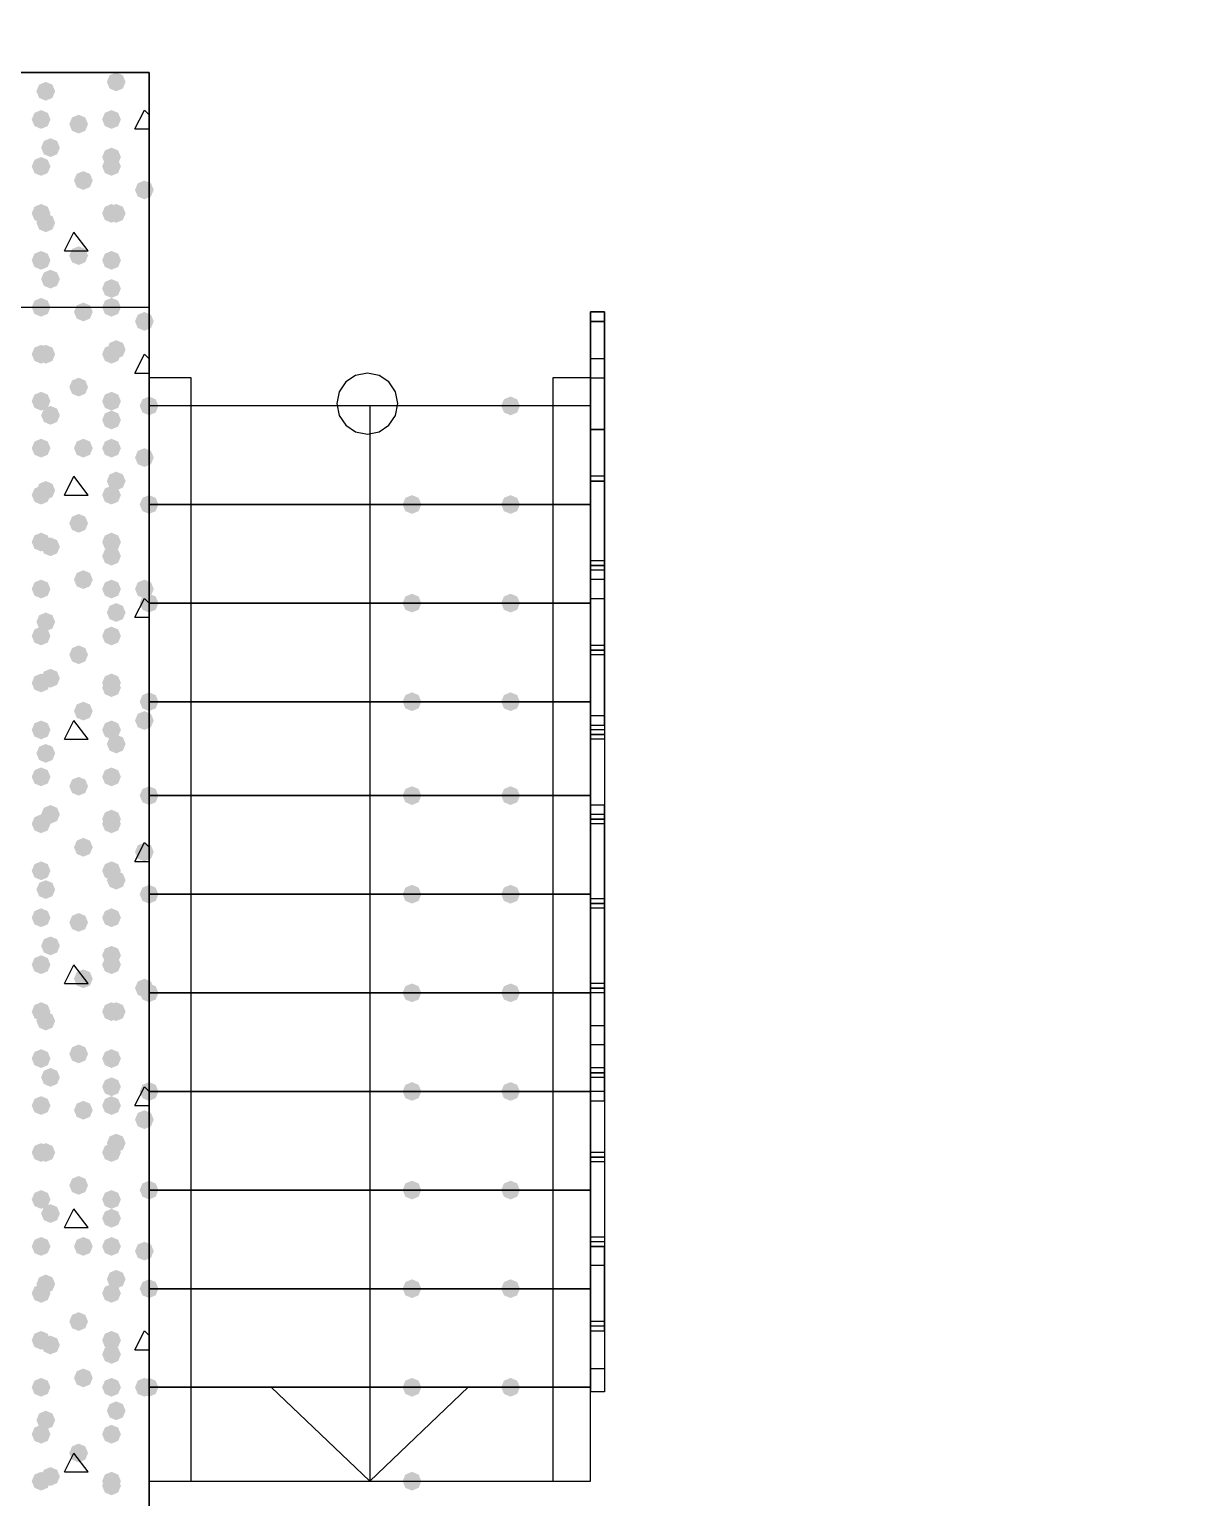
# Model space of a CAD drawing. Header units: millimetres. Extents: x 0 to 420, y 0 to 297.
# Drawn here: x 195.94 to 206.44, y 114.45 to 127.69 of the extents above; entities that cross this region are included whole.
import ezdxf

# ---------------------------------------------------------------- set-up
doc = ezdxf.new("R2010")
doc.units = ezdxf.units.MM
doc.layers.get('0').update_dxf_attribs({"linetype": 'CONTINUOUS'})

msp = doc.modelspace()

# ---------------------------------------------------------------- hatches: boundary and pattern name
at = {"true_color": 0x000007}
for points in [[(196.172667, 127.127), (196.147796, 127.067204), (196.088, 127.042333), (196.028204, 127.067204), (196.003333, 127.127), (196.028204, 127.186796), (196.088, 127.211667), (196.147796, 127.186796)], [(196.807667, 127.211667), (196.782796, 127.151871), (196.723, 127.127), (196.663204, 127.151871), (196.638333, 127.211667), (196.663204, 127.271462), (196.723, 127.296333), (196.782796, 127.271463)], [(196.130333, 126.873), (196.105462, 126.813204), (196.045667, 126.788333), (195.985871, 126.813204), (195.961, 126.873), (195.985871, 126.932796), (196.045667, 126.957667), (196.105462, 126.932796)], [(196.765333, 126.873), (196.740462, 126.813204), (196.680667, 126.788333), (196.620871, 126.813204), (196.596, 126.873), (196.620871, 126.932796), (196.680667, 126.957667), (196.740462, 126.932796)], [(196.469, 126.830667), (196.444129, 126.770871), (196.384333, 126.746), (196.324538, 126.770871), (196.299667, 126.830667), (196.324537, 126.890462), (196.384333, 126.915333), (196.444129, 126.890463)], [(196.215, 126.619), (196.190129, 126.559204), (196.130333, 126.534333), (196.070538, 126.559204), (196.045667, 126.619), (196.070537, 126.678796), (196.130333, 126.703667), (196.190129, 126.678796)], [(196.765333, 126.534333), (196.740462, 126.474537), (196.680667, 126.449667), (196.620871, 126.474537), (196.596, 126.534333), (196.620871, 126.594129), (196.680667, 126.619), (196.740462, 126.594129)], [(196.130333, 126.449667), (196.105462, 126.389871), (196.045667, 126.365), (195.985871, 126.389871), (195.961, 126.449667), (195.985871, 126.509462), (196.045667, 126.534333), (196.105462, 126.509463)], [(196.765333, 126.449667), (196.740462, 126.389871), (196.680667, 126.365), (196.620871, 126.389871), (196.596, 126.449667), (196.620871, 126.509462), (196.680667, 126.534333), (196.740462, 126.509463)], [(196.511333, 126.322667), (196.486462, 126.262871), (196.426667, 126.238), (196.366871, 126.262871), (196.342, 126.322667), (196.366871, 126.382462), (196.426667, 126.407333), (196.486462, 126.382463)], [(197.061667, 126.238), (197.036796, 126.178204), (196.977, 126.153333), (196.917204, 126.178204), (196.892333, 126.238), (196.917204, 126.297796), (196.977, 126.322667), (197.036796, 126.297796)], [(196.130333, 126.026333), (196.105462, 125.966537), (196.045667, 125.941667), (195.985871, 125.966537), (195.961, 126.026333), (195.985871, 126.086129), (196.045667, 126.111), (196.105462, 126.086129)], [(196.172667, 125.941667), (196.147796, 125.881871), (196.088, 125.857), (196.028204, 125.881871), (196.003333, 125.941667), (196.028204, 126.001462), (196.088, 126.026333), (196.147796, 126.001463)], [(196.765333, 126.026333), (196.740462, 125.966537), (196.680667, 125.941667), (196.620871, 125.966537), (196.596, 126.026333), (196.620871, 126.086129), (196.680667, 126.111), (196.740462, 126.086129)], [(196.807667, 126.026333), (196.782796, 125.966537), (196.723, 125.941667), (196.663204, 125.966537), (196.638333, 126.026333), (196.663204, 126.086129), (196.723, 126.111), (196.782796, 126.086129)], [(196.130333, 125.603), (196.105462, 125.543204), (196.045667, 125.518333), (195.985871, 125.543204), (195.961, 125.603), (195.985871, 125.662796), (196.045667, 125.687667), (196.105462, 125.662796)], [(196.469, 125.645333), (196.444129, 125.585538), (196.384333, 125.560667), (196.324538, 125.585538), (196.299667, 125.645333), (196.324537, 125.705129), (196.384333, 125.73), (196.444129, 125.705129)], [(196.765333, 125.603), (196.740462, 125.543204), (196.680667, 125.518333), (196.620871, 125.543204), (196.596, 125.603), (196.620871, 125.662796), (196.680667, 125.687667), (196.740462, 125.662796)], [(196.215, 125.433667), (196.190129, 125.373871), (196.130333, 125.349), (196.070538, 125.373871), (196.045667, 125.433667), (196.070537, 125.493462), (196.130333, 125.518333), (196.190129, 125.493463)], [(196.765333, 125.349), (196.740462, 125.289204), (196.680667, 125.264333), (196.620871, 125.289204), (196.596, 125.349), (196.620871, 125.408796), (196.680667, 125.433667), (196.740462, 125.408796)], [(196.130333, 125.179667), (196.105462, 125.119871), (196.045667, 125.095), (195.985871, 125.119871), (195.961, 125.179667), (195.985871, 125.239462), (196.045667, 125.264333), (196.105462, 125.239463)], [(196.765333, 125.179667), (196.740462, 125.119871), (196.680667, 125.095), (196.620871, 125.119871), (196.596, 125.179667), (196.620871, 125.239462), (196.680667, 125.264333), (196.740462, 125.239463)]]:
    msp.add_hatch(color=0, dxfattribs=at).paths.add_polyline_path(points, flags=0)
at = {"true_color": 0x000008}
for points in [[(196.511333, 125.137333), (196.486462, 125.077538), (196.426667, 125.052667), (196.366871, 125.077538), (196.342, 125.137333), (196.366871, 125.197129), (196.426667, 125.222), (196.486462, 125.197129)], [(197.061667, 125.052667), (197.036796, 124.992871), (196.977, 124.968), (196.917204, 124.992871), (196.892333, 125.052667), (196.917204, 125.112462), (196.977, 125.137333), (197.036796, 125.112463)], [(196.130333, 124.756333), (196.105462, 124.696537), (196.045667, 124.671667), (195.985871, 124.696537), (195.961, 124.756333), (195.985871, 124.816129), (196.045667, 124.841), (196.105462, 124.816129)], [(196.172667, 124.756333), (196.147796, 124.696537), (196.088, 124.671667), (196.028204, 124.696537), (196.003333, 124.756333), (196.028204, 124.816129), (196.088, 124.841), (196.147796, 124.816129)], [(196.765333, 124.756333), (196.740462, 124.696537), (196.680667, 124.671667), (196.620871, 124.696537), (196.596, 124.756333), (196.620871, 124.816129), (196.680667, 124.841), (196.740462, 124.816129)], [(196.807667, 124.798667), (196.782796, 124.738871), (196.723, 124.714), (196.663204, 124.738871), (196.638333, 124.798667), (196.663204, 124.858462), (196.723, 124.883333), (196.782796, 124.858463)], [(196.469, 124.46), (196.444129, 124.400204), (196.384333, 124.375333), (196.324538, 124.400204), (196.299667, 124.46), (196.324537, 124.519796), (196.384333, 124.544667), (196.444129, 124.519796)], [(196.130333, 124.333), (196.105462, 124.273204), (196.045667, 124.248333), (195.985871, 124.273204), (195.961, 124.333), (195.985871, 124.392796), (196.045667, 124.417667), (196.105462, 124.392796)], [(196.765333, 124.333), (196.740462, 124.273204), (196.680667, 124.248333), (196.620871, 124.273204), (196.596, 124.333), (196.620871, 124.392796), (196.680667, 124.417667), (196.740462, 124.392796)], [(196.215, 124.206), (196.190129, 124.146204), (196.130333, 124.121333), (196.070538, 124.146204), (196.045667, 124.206), (196.070537, 124.265796), (196.130333, 124.290667), (196.190129, 124.265796)], [(196.765333, 124.163667), (196.740462, 124.103871), (196.680667, 124.079), (196.620871, 124.103871), (196.596, 124.163667), (196.620871, 124.223462), (196.680667, 124.248333), (196.740462, 124.223463)], [(196.130333, 123.909667), (196.105462, 123.849871), (196.045667, 123.825), (195.985871, 123.849871), (195.961, 123.909667), (195.985871, 123.969462), (196.045667, 123.994333), (196.105462, 123.969463)], [(196.511333, 123.909667), (196.486462, 123.849871), (196.426667, 123.825), (196.366871, 123.849871), (196.342, 123.909667), (196.366871, 123.969462), (196.426667, 123.994333), (196.486462, 123.969463)], [(196.765333, 123.909667), (196.740462, 123.849871), (196.680667, 123.825), (196.620871, 123.849871), (196.596, 123.909667), (196.620871, 123.969462), (196.680667, 123.994333), (196.740462, 123.969463)], [(197.061667, 123.825), (197.036796, 123.765204), (196.977, 123.740333), (196.917204, 123.765204), (196.892333, 123.825), (196.917204, 123.884796), (196.977, 123.909667), (197.036796, 123.884796)], [(196.807667, 123.613333), (196.782796, 123.553538), (196.723, 123.528667), (196.663204, 123.553538), (196.638333, 123.613333), (196.663204, 123.673129), (196.723, 123.698), (196.782796, 123.673129)], [(196.130333, 123.486333), (196.105462, 123.426537), (196.045667, 123.401667), (195.985871, 123.426537), (195.961, 123.486333), (195.985871, 123.546129), (196.045667, 123.571), (196.105462, 123.546129)], [(196.172667, 123.528667), (196.147796, 123.468871), (196.088, 123.444), (196.028204, 123.468871), (196.003333, 123.528667), (196.028204, 123.588462), (196.088, 123.613333), (196.147796, 123.588463)], [(196.765333, 123.486333), (196.740462, 123.426537), (196.680667, 123.401667), (196.620871, 123.426537), (196.596, 123.486333), (196.620871, 123.546129), (196.680667, 123.571), (196.740462, 123.546129)], [(196.469, 123.232333), (196.444129, 123.172537), (196.384333, 123.147667), (196.324538, 123.172537), (196.299667, 123.232333), (196.324537, 123.292129), (196.384333, 123.317), (196.444129, 123.292129)], [(196.130333, 123.063), (196.105462, 123.003204), (196.045667, 122.978333), (195.985871, 123.003204), (195.961, 123.063), (195.985871, 123.122796), (196.045667, 123.147667), (196.105462, 123.122796)], [(196.215, 123.020667), (196.190129, 122.960871), (196.130333, 122.936), (196.070538, 122.960871), (196.045667, 123.020667), (196.070537, 123.080462), (196.130333, 123.105333), (196.190129, 123.080463)], [(196.765333, 123.063), (196.740462, 123.003204), (196.680667, 122.978333), (196.620871, 123.003204), (196.596, 123.063), (196.620871, 123.122796), (196.680667, 123.147667), (196.740462, 123.122796)], [(196.765333, 122.936), (196.740462, 122.876204), (196.680667, 122.851333), (196.620871, 122.876204), (196.596, 122.936), (196.620871, 122.995796), (196.680667, 123.020667), (196.740462, 122.995796)], [(196.130333, 122.639667), (196.105462, 122.579871), (196.045667, 122.555), (195.985871, 122.579871), (195.961, 122.639667), (195.985871, 122.699462), (196.045667, 122.724333), (196.105462, 122.699463)], [(196.511333, 122.724333), (196.486462, 122.664537), (196.426667, 122.639667), (196.366871, 122.664537), (196.342, 122.724333), (196.366871, 122.784129), (196.426667, 122.809), (196.486462, 122.784129)], [(196.765333, 122.639667), (196.740462, 122.579871), (196.680667, 122.555), (196.620871, 122.579871), (196.596, 122.639667), (196.620871, 122.699462), (196.680667, 122.724333), (196.740462, 122.699463)], [(197.061667, 122.639667), (197.036796, 122.579871), (196.977, 122.555), (196.917204, 122.579871), (196.892333, 122.639667), (196.917204, 122.699462), (196.977, 122.724333), (197.036796, 122.699463)], [(196.807667, 122.428), (196.782796, 122.368204), (196.723, 122.343333), (196.663204, 122.368204), (196.638333, 122.428), (196.663204, 122.487796), (196.723, 122.512667), (196.782796, 122.487796)], [(196.172667, 122.343333), (196.147796, 122.283537), (196.088, 122.258667), (196.028204, 122.283537), (196.003333, 122.343333), (196.028204, 122.403129), (196.088, 122.428), (196.147796, 122.403129)], [(196.130333, 122.216333), (196.105462, 122.156537), (196.045667, 122.131667), (195.985871, 122.156537), (195.961, 122.216333), (195.985871, 122.276129), (196.045667, 122.301), (196.105462, 122.276129)], [(196.765333, 122.216333), (196.740462, 122.156537), (196.680667, 122.131667), (196.620871, 122.156537), (196.596, 122.216333), (196.620871, 122.276129), (196.680667, 122.301), (196.740462, 122.276129)], [(196.469, 122.047), (196.444129, 121.987204), (196.384333, 121.962333), (196.324538, 121.987204), (196.299667, 122.047), (196.324537, 122.106796), (196.384333, 122.131667), (196.444129, 122.106796)], [(196.215, 121.835333), (196.190129, 121.775538), (196.130333, 121.750667), (196.070538, 121.775538), (196.045667, 121.835333), (196.070537, 121.895129), (196.130333, 121.92), (196.190129, 121.895129)], [(196.130333, 121.793), (196.105462, 121.733204), (196.045667, 121.708333), (195.985871, 121.733204), (195.961, 121.793), (195.985871, 121.852796), (196.045667, 121.877667), (196.105462, 121.852796)], [(196.765333, 121.793), (196.740462, 121.733204), (196.680667, 121.708333), (196.620871, 121.733204), (196.596, 121.793), (196.620871, 121.852796), (196.680667, 121.877667), (196.740462, 121.852796)], [(196.765333, 121.750667), (196.740462, 121.690871), (196.680667, 121.666), (196.620871, 121.690871), (196.596, 121.750667), (196.620871, 121.810462), (196.680667, 121.835333), (196.740462, 121.810463)], [(196.511333, 121.539), (196.486462, 121.479204), (196.426667, 121.454333), (196.366871, 121.479204), (196.342, 121.539), (196.366871, 121.598796), (196.426667, 121.623667), (196.486462, 121.598796)], [(197.061667, 121.454333), (197.036796, 121.394537), (196.977, 121.369667), (196.917204, 121.394537), (196.892333, 121.454333), (196.917204, 121.514129), (196.977, 121.539), (197.036796, 121.514129)], [(196.130333, 121.369667), (196.105462, 121.309871), (196.045667, 121.285), (195.985871, 121.309871), (195.961, 121.369667), (195.985871, 121.429462), (196.045667, 121.454333), (196.105462, 121.429463)], [(196.765333, 121.369667), (196.740462, 121.309871), (196.680667, 121.285), (196.620871, 121.309871), (196.596, 121.369667), (196.620871, 121.429462), (196.680667, 121.454333), (196.740462, 121.429463)], [(196.807667, 121.242667), (196.782796, 121.182871), (196.723, 121.158), (196.663204, 121.182871), (196.638333, 121.242667), (196.663204, 121.302462), (196.723, 121.327333), (196.782796, 121.302463)], [(196.172667, 121.158), (196.147796, 121.098204), (196.088, 121.073333), (196.028204, 121.098204), (196.003333, 121.158), (196.028204, 121.217796), (196.088, 121.242667), (196.147796, 121.217796)], [(196.130333, 120.946333), (196.105462, 120.886537), (196.045667, 120.861667), (195.985871, 120.886537), (195.961, 120.946333), (195.985871, 121.006129), (196.045667, 121.031), (196.105462, 121.006129)], [(196.765333, 120.946333), (196.740462, 120.886537), (196.680667, 120.861667), (196.620871, 120.886537), (196.596, 120.946333), (196.620871, 121.006129), (196.680667, 121.031), (196.740462, 121.006129)], [(196.469, 120.861667), (196.444129, 120.801871), (196.384333, 120.777), (196.324538, 120.801871), (196.299667, 120.861667), (196.324537, 120.921462), (196.384333, 120.946333), (196.444129, 120.921463)], [(196.130333, 120.523), (196.105462, 120.463204), (196.045667, 120.438333), (195.985871, 120.463204), (195.961, 120.523), (195.985871, 120.582796), (196.045667, 120.607667), (196.105462, 120.582796)], [(196.215, 120.607667), (196.190129, 120.547871), (196.130333, 120.523), (196.070538, 120.547871), (196.045667, 120.607667), (196.070537, 120.667462), (196.130333, 120.692333), (196.190129, 120.667463)], [(196.765333, 120.565333), (196.740462, 120.505538), (196.680667, 120.480667), (196.620871, 120.505538), (196.596, 120.565333), (196.620871, 120.625129), (196.680667, 120.65), (196.740462, 120.625129)], [(196.765333, 120.523), (196.740462, 120.463204), (196.680667, 120.438333), (196.620871, 120.463204), (196.596, 120.523), (196.620871, 120.582796), (196.680667, 120.607667), (196.740462, 120.582796)], [(196.511333, 120.311333), (196.486462, 120.251537), (196.426667, 120.226667), (196.366871, 120.251537), (196.342, 120.311333), (196.366871, 120.371129), (196.426667, 120.396), (196.486462, 120.371129)], [(197.061667, 120.269), (197.036796, 120.209204), (196.977, 120.184333), (196.917204, 120.209204), (196.892333, 120.269), (196.917204, 120.328796), (196.977, 120.353667), (197.036796, 120.328796)], [(196.130333, 120.099667), (196.105462, 120.039871), (196.045667, 120.015), (195.985871, 120.039871), (195.961, 120.099667), (195.985871, 120.159462), (196.045667, 120.184333), (196.105462, 120.159463)], [(196.765333, 120.099667), (196.740462, 120.039871), (196.680667, 120.015), (196.620871, 120.039871), (196.596, 120.099667), (196.620871, 120.159462), (196.680667, 120.184333), (196.740462, 120.159463)], [(196.807667, 120.015), (196.782796, 119.955204), (196.723, 119.930333), (196.663204, 119.955204), (196.638333, 120.015), (196.663204, 120.074796), (196.723, 120.099667), (196.782796, 120.074796)], [(196.172667, 119.930333), (196.147796, 119.870538), (196.088, 119.845667), (196.028204, 119.870538), (196.003333, 119.930333), (196.028204, 119.990129), (196.088, 120.015), (196.147796, 119.990129)], [(196.130333, 119.676333), (196.105462, 119.616537), (196.045667, 119.591667), (195.985871, 119.616537), (195.961, 119.676333), (195.985871, 119.736129), (196.045667, 119.761), (196.105462, 119.736129)], [(196.469, 119.634), (196.444129, 119.574204), (196.384333, 119.549333), (196.324538, 119.574204), (196.299667, 119.634), (196.324537, 119.693796), (196.384333, 119.718667), (196.444129, 119.693796)], [(196.765333, 119.676333), (196.740462, 119.616537), (196.680667, 119.591667), (196.620871, 119.616537), (196.596, 119.676333), (196.620871, 119.736129), (196.680667, 119.761), (196.740462, 119.736129)], [(196.215, 119.422333), (196.190129, 119.362537), (196.130333, 119.337667), (196.070538, 119.362537), (196.045667, 119.422333), (196.070537, 119.482129), (196.130333, 119.507), (196.190129, 119.482129)], [(196.765333, 119.337667), (196.740462, 119.277871), (196.680667, 119.253), (196.620871, 119.277871), (196.596, 119.337667), (196.620871, 119.397462), (196.680667, 119.422333), (196.740462, 119.397463)], [(196.130333, 119.253), (196.105462, 119.193204), (196.045667, 119.168333), (195.985871, 119.193204), (195.961, 119.253), (195.985871, 119.312796), (196.045667, 119.337667), (196.105462, 119.312796)], [(196.765333, 119.253), (196.740462, 119.193204), (196.680667, 119.168333), (196.620871, 119.193204), (196.596, 119.253), (196.620871, 119.312796), (196.680667, 119.337667), (196.740462, 119.312796)], [(196.511333, 119.126), (196.486462, 119.066204), (196.426667, 119.041333), (196.366871, 119.066204), (196.342, 119.126), (196.366871, 119.185796), (196.426667, 119.210667), (196.486462, 119.185796)], [(197.061667, 119.041333), (197.036796, 118.981538), (196.977, 118.956667), (196.917204, 118.981538), (196.892333, 119.041333), (196.917204, 119.101129), (196.977, 119.126), (197.036796, 119.101129)], [(196.130333, 118.829667), (196.105462, 118.769871), (196.045667, 118.745), (195.985871, 118.769871), (195.961, 118.829667), (195.985871, 118.889462), (196.045667, 118.914333), (196.105462, 118.889463)], [(196.765333, 118.829667), (196.740462, 118.769871), (196.680667, 118.745), (196.620871, 118.769871), (196.596, 118.829667), (196.620871, 118.889462), (196.680667, 118.914333), (196.740462, 118.889463)], [(196.807667, 118.829667), (196.782796, 118.769871), (196.723, 118.745), (196.663204, 118.769871), (196.638333, 118.829667), (196.663204, 118.889462), (196.723, 118.914333), (196.782796, 118.889463)], [(196.172667, 118.745), (196.147796, 118.685204), (196.088, 118.660333), (196.028204, 118.685204), (196.003333, 118.745), (196.028204, 118.804796), (196.088, 118.829667), (196.147796, 118.804796)], [(196.130333, 118.406333), (196.105462, 118.346537), (196.045667, 118.321667), (195.985871, 118.346537), (195.961, 118.406333), (195.985871, 118.466129), (196.045667, 118.491), (196.105462, 118.466129)], [(196.469, 118.448667), (196.444129, 118.388871), (196.384333, 118.364), (196.324538, 118.388871), (196.299667, 118.448667), (196.324537, 118.508462), (196.384333, 118.533333), (196.444129, 118.508463)], [(196.765333, 118.406333), (196.740462, 118.346537), (196.680667, 118.321667), (196.620871, 118.346537), (196.596, 118.406333), (196.620871, 118.466129), (196.680667, 118.491), (196.740462, 118.466129)], [(196.215, 118.237), (196.190129, 118.177204), (196.130333, 118.152333), (196.070538, 118.177204), (196.045667, 118.237), (196.070537, 118.296796), (196.130333, 118.321667), (196.190129, 118.296796)], [(196.765333, 118.152333), (196.740462, 118.092537), (196.680667, 118.067667), (196.620871, 118.092537), (196.596, 118.152333), (196.620871, 118.212129), (196.680667, 118.237), (196.740462, 118.212129)], [(196.130333, 117.983), (196.105462, 117.923204), (196.045667, 117.898333), (195.985871, 117.923204), (195.961, 117.983), (195.985871, 118.042796), (196.045667, 118.067667), (196.105462, 118.042796)], [(196.511333, 117.940667), (196.486462, 117.880871), (196.426667, 117.856), (196.366871, 117.880871), (196.342, 117.940667), (196.366871, 118.000462), (196.426667, 118.025333), (196.486462, 118.000463)], [(196.765333, 117.983), (196.740462, 117.923204), (196.680667, 117.898333), (196.620871, 117.923204), (196.596, 117.983), (196.620871, 118.042796), (196.680667, 118.067667), (196.740462, 118.042796)], [(197.061667, 117.856), (197.036796, 117.796204), (196.977, 117.771333), (196.917204, 117.796204), (196.892333, 117.856), (196.917204, 117.915796), (196.977, 117.940667), (197.036796, 117.915796)], [(196.807667, 117.644333), (196.782796, 117.584537), (196.723, 117.559667), (196.663204, 117.584537), (196.638333, 117.644333), (196.663204, 117.704129), (196.723, 117.729), (196.782796, 117.704129)], [(196.130333, 117.559667), (196.105462, 117.499871), (196.045667, 117.475), (195.985871, 117.499871), (195.961, 117.559667), (195.985871, 117.619462), (196.045667, 117.644333), (196.105462, 117.619463)], [(196.172667, 117.559667), (196.147796, 117.499871), (196.088, 117.475), (196.028204, 117.499871), (196.003333, 117.559667), (196.028204, 117.619462), (196.088, 117.644333), (196.147796, 117.619463)], [(196.765333, 117.559667), (196.740462, 117.499871), (196.680667, 117.475), (196.620871, 117.499871), (196.596, 117.559667), (196.620871, 117.619462), (196.680667, 117.644333), (196.740462, 117.619463)], [(196.469, 117.263333), (196.444129, 117.203537), (196.384333, 117.178667), (196.324538, 117.203537), (196.299667, 117.263333), (196.324537, 117.323129), (196.384333, 117.348), (196.444129, 117.323129)], [(196.130333, 117.136333), (196.105462, 117.076537), (196.045667, 117.051667), (195.985871, 117.076537), (195.961, 117.136333), (195.985871, 117.196129), (196.045667, 117.221), (196.105462, 117.196129)], [(196.765333, 117.136333), (196.740462, 117.076537), (196.680667, 117.051667), (196.620871, 117.076537), (196.596, 117.136333), (196.620871, 117.196129), (196.680667, 117.221), (196.740462, 117.196129)], [(196.215, 117.009333), (196.190129, 116.949537), (196.130333, 116.924667), (196.070538, 116.949537), (196.045667, 117.009333), (196.070537, 117.069129), (196.130333, 117.094), (196.190129, 117.069129)], [(196.765333, 116.967), (196.740462, 116.907204), (196.680667, 116.882333), (196.620871, 116.907204), (196.596, 116.967), (196.620871, 117.026796), (196.680667, 117.051667), (196.740462, 117.026796)], [(196.130333, 116.713), (196.105462, 116.653204), (196.045667, 116.628333), (195.985871, 116.653204), (195.961, 116.713), (195.985871, 116.772796), (196.045667, 116.797667), (196.105462, 116.772796)], [(196.511333, 116.713), (196.486462, 116.653204), (196.426667, 116.628333), (196.366871, 116.653204), (196.342, 116.713), (196.366871, 116.772796), (196.426667, 116.797667), (196.486462, 116.772796)], [(196.765333, 116.713), (196.740462, 116.653204), (196.680667, 116.628333), (196.620871, 116.653204), (196.596, 116.713), (196.620871, 116.772796), (196.680667, 116.797667), (196.740462, 116.772796)], [(197.061667, 116.670667), (197.036796, 116.610871), (196.977, 116.586), (196.917204, 116.610871), (196.892333, 116.670667), (196.917204, 116.730462), (196.977, 116.755333), (197.036796, 116.730463)], [(196.807667, 116.416667), (196.782796, 116.356871), (196.723, 116.332), (196.663204, 116.356871), (196.638333, 116.416667), (196.663204, 116.476462), (196.723, 116.501333), (196.782796, 116.476463)], [(196.130333, 116.289667), (196.105462, 116.229871), (196.045667, 116.205), (195.985871, 116.229871), (195.961, 116.289667), (195.985871, 116.349462), (196.045667, 116.374333), (196.105462, 116.349463)], [(196.172667, 116.374333), (196.147796, 116.314537), (196.088, 116.289667), (196.028204, 116.314537), (196.003333, 116.374333), (196.028204, 116.434129), (196.088, 116.459), (196.147796, 116.434129)], [(196.765333, 116.289667), (196.740462, 116.229871), (196.680667, 116.205), (196.620871, 116.229871), (196.596, 116.289667), (196.620871, 116.349462), (196.680667, 116.374333), (196.740462, 116.349463)], [(196.469, 116.035667), (196.444129, 115.975871), (196.384333, 115.951), (196.324538, 115.975871), (196.299667, 116.035667), (196.324537, 116.095462), (196.384333, 116.120333), (196.444129, 116.095463)], [(196.130333, 115.866333), (196.105462, 115.806537), (196.045667, 115.781667), (195.985871, 115.806537), (195.961, 115.866333), (195.985871, 115.926129), (196.045667, 115.951), (196.105462, 115.926129)], [(196.215, 115.824), (196.190129, 115.764204), (196.130333, 115.739333), (196.070538, 115.764204), (196.045667, 115.824), (196.070537, 115.883796), (196.130333, 115.908667), (196.190129, 115.883796)], [(196.765333, 115.866333), (196.740462, 115.806537), (196.680667, 115.781667), (196.620871, 115.806537), (196.596, 115.866333), (196.620871, 115.926129), (196.680667, 115.951), (196.740462, 115.926129)], [(196.765333, 115.739333), (196.740462, 115.679537), (196.680667, 115.654667), (196.620871, 115.679537), (196.596, 115.739333), (196.620871, 115.799129), (196.680667, 115.824), (196.740462, 115.799129)], [(196.511333, 115.527667), (196.486462, 115.467871), (196.426667, 115.443), (196.366871, 115.467871), (196.342, 115.527667), (196.366871, 115.587462), (196.426667, 115.612333), (196.486462, 115.587463)], [(196.130333, 115.443), (196.105462, 115.383204), (196.045667, 115.358333), (195.985871, 115.383204), (195.961, 115.443), (195.985871, 115.502796), (196.045667, 115.527667), (196.105462, 115.502796)], [(196.765333, 115.443), (196.740462, 115.383204), (196.680667, 115.358333), (196.620871, 115.383204), (196.596, 115.443), (196.620871, 115.502796), (196.680667, 115.527667), (196.740462, 115.502796)], [(197.061667, 115.443), (197.036796, 115.383204), (196.977, 115.358333), (196.917204, 115.383204), (196.892333, 115.443), (196.917204, 115.502796), (196.977, 115.527667), (197.036796, 115.502796)], [(196.807667, 115.231333), (196.782796, 115.171538), (196.723, 115.146667), (196.663204, 115.171538), (196.638333, 115.231333), (196.663204, 115.291129), (196.723, 115.316), (196.782796, 115.291129)], [(196.172667, 115.146667), (196.147796, 115.086871), (196.088, 115.062), (196.028204, 115.086871), (196.003333, 115.146667), (196.028204, 115.206462), (196.088, 115.231333), (196.147796, 115.206463)], [(196.130333, 115.019667), (196.105462, 114.959871), (196.045667, 114.935), (195.985871, 114.959871), (195.961, 115.019667), (195.985871, 115.079462), (196.045667, 115.104333), (196.105462, 115.079463)], [(196.765333, 115.019667), (196.740462, 114.959871), (196.680667, 114.935), (196.620871, 114.959871), (196.596, 115.019667), (196.620871, 115.079462), (196.680667, 115.104333), (196.740462, 115.079463)], [(196.469, 114.850333), (196.444129, 114.790538), (196.384333, 114.765667), (196.324538, 114.790538), (196.299667, 114.850333), (196.324537, 114.910129), (196.384333, 114.935), (196.444129, 114.910129)], [(196.130333, 114.596333), (196.105462, 114.536537), (196.045667, 114.511667), (195.985871, 114.536537), (195.961, 114.596333), (195.985871, 114.656129), (196.045667, 114.681), (196.105462, 114.656129)], [(196.215, 114.638667), (196.190129, 114.578871), (196.130333, 114.554), (196.070538, 114.578871), (196.045667, 114.638667), (196.070537, 114.698462), (196.130333, 114.723333), (196.190129, 114.698463)], [(196.765333, 114.596333), (196.740462, 114.536537), (196.680667, 114.511667), (196.620871, 114.536537), (196.596, 114.596333), (196.620871, 114.656129), (196.680667, 114.681), (196.740462, 114.656129)], [(196.765333, 114.554), (196.740462, 114.494204), (196.680667, 114.469333), (196.620871, 114.494204), (196.596, 114.554), (196.620871, 114.613796), (196.680667, 114.638667), (196.740462, 114.613796)]]:
    msp.add_hatch(color=0, dxfattribs=at).paths.add_polyline_path(points, flags=0)
at = {"true_color": 0x0000fe}
for points in [[(197.104, 124.290667), (197.079129, 124.230871), (197.019333, 124.206), (196.959538, 124.230871), (196.934667, 124.290667), (196.959537, 124.350462), (197.019333, 124.375333), (197.079129, 124.350463)], [(197.104, 124.290667), (197.079129, 124.230871), (197.019333, 124.206), (196.959538, 124.230871), (196.934667, 124.290667), (196.959537, 124.350462), (197.019333, 124.375333), (197.079129, 124.350463)], [(200.363667, 124.290667), (200.338796, 124.230871), (200.279, 124.206), (200.219204, 124.230871), (200.194333, 124.290667), (200.219204, 124.350462), (200.279, 124.375333), (200.338796, 124.350463)], [(197.104, 123.401667), (197.079129, 123.341871), (197.019333, 123.317), (196.959538, 123.341871), (196.934667, 123.401667), (196.959537, 123.461462), (197.019333, 123.486333), (197.079129, 123.461463)], [(197.104, 123.401667), (197.079129, 123.341871), (197.019333, 123.317), (196.959538, 123.341871), (196.934667, 123.401667), (196.959537, 123.461462), (197.019333, 123.486333), (197.079129, 123.461463)], [(199.474667, 123.401667), (199.449796, 123.341871), (199.39, 123.317), (199.330204, 123.341871), (199.305333, 123.401667), (199.330204, 123.461462), (199.39, 123.486333), (199.449796, 123.461463)], [(200.363667, 123.401667), (200.338796, 123.341871), (200.279, 123.317), (200.219204, 123.341871), (200.194333, 123.401667), (200.219204, 123.461462), (200.279, 123.486333), (200.338796, 123.461463)], [(197.104, 122.512667), (197.079129, 122.452871), (197.019333, 122.428), (196.959538, 122.452871), (196.934667, 122.512667), (196.959537, 122.572462), (197.019333, 122.597333), (197.079129, 122.572463)], [(197.104, 122.512667), (197.079129, 122.452871), (197.019333, 122.428), (196.959538, 122.452871), (196.934667, 122.512667), (196.959537, 122.572462), (197.019333, 122.597333), (197.079129, 122.572463)], [(199.474667, 122.512667), (199.449796, 122.452871), (199.39, 122.428), (199.330204, 122.452871), (199.305333, 122.512667), (199.330204, 122.572462), (199.39, 122.597333), (199.449796, 122.572463)], [(200.363667, 122.512667), (200.338796, 122.452871), (200.279, 122.428), (200.219204, 122.452871), (200.194333, 122.512667), (200.219204, 122.572462), (200.279, 122.597333), (200.338796, 122.572463)], [(197.104, 121.623667), (197.079129, 121.563871), (197.019333, 121.539), (196.959538, 121.563871), (196.934667, 121.623667), (196.959537, 121.683462), (197.019333, 121.708333), (197.079129, 121.683463)], [(197.104, 121.623667), (197.079129, 121.563871), (197.019333, 121.539), (196.959538, 121.563871), (196.934667, 121.623667), (196.959537, 121.683462), (197.019333, 121.708333), (197.079129, 121.683463)], [(199.474667, 121.623667), (199.449796, 121.563871), (199.39, 121.539), (199.330204, 121.563871), (199.305333, 121.623667), (199.330204, 121.683462), (199.39, 121.708333), (199.449796, 121.683463)], [(200.363667, 121.623667), (200.338796, 121.563871), (200.279, 121.539), (200.219204, 121.563871), (200.194333, 121.623667), (200.219204, 121.683462), (200.279, 121.708333), (200.338796, 121.683463)], [(197.104, 120.777), (197.079129, 120.717204), (197.019333, 120.692333), (196.959538, 120.717204), (196.934667, 120.777), (196.959537, 120.836796), (197.019333, 120.861667), (197.079129, 120.836796)], [(197.104, 120.777), (197.079129, 120.717204), (197.019333, 120.692333), (196.959538, 120.717204), (196.934667, 120.777), (196.959537, 120.836796), (197.019333, 120.861667), (197.079129, 120.836796)], [(199.474667, 120.777), (199.449796, 120.717204), (199.39, 120.692333), (199.330204, 120.717204), (199.305333, 120.777), (199.330204, 120.836796), (199.39, 120.861667), (199.449796, 120.836796)], [(200.363667, 120.777), (200.338796, 120.717204), (200.279, 120.692333), (200.219204, 120.717204), (200.194333, 120.777), (200.219204, 120.836796), (200.279, 120.861667), (200.338796, 120.836796)], [(197.104, 119.888), (197.079129, 119.828204), (197.019333, 119.803333), (196.959538, 119.828204), (196.934667, 119.888), (196.959537, 119.947796), (197.019333, 119.972667), (197.079129, 119.947796)], [(197.104, 119.888), (197.079129, 119.828204), (197.019333, 119.803333), (196.959538, 119.828204), (196.934667, 119.888), (196.959537, 119.947796), (197.019333, 119.972667), (197.079129, 119.947796)], [(199.474667, 119.888), (199.449796, 119.828204), (199.39, 119.803333), (199.330204, 119.828204), (199.305333, 119.888), (199.330204, 119.947796), (199.39, 119.972667), (199.449796, 119.947796)], [(200.363667, 119.888), (200.338796, 119.828204), (200.279, 119.803333), (200.219204, 119.828204), (200.194333, 119.888), (200.219204, 119.947796), (200.279, 119.972667), (200.338796, 119.947796)], [(197.104, 118.999), (197.079129, 118.939204), (197.019333, 118.914333), (196.959538, 118.939204), (196.934667, 118.999), (196.959537, 119.058796), (197.019333, 119.083667), (197.079129, 119.058796)], [(197.104, 118.999), (197.079129, 118.939204), (197.019333, 118.914333), (196.959538, 118.939204), (196.934667, 118.999), (196.959537, 119.058796), (197.019333, 119.083667), (197.079129, 119.058796)], [(199.474667, 118.999), (199.449796, 118.939204), (199.39, 118.914333), (199.330204, 118.939204), (199.305333, 118.999), (199.330204, 119.058796), (199.39, 119.083667), (199.449796, 119.058796)], [(200.363667, 118.999), (200.338796, 118.939204), (200.279, 118.914333), (200.219204, 118.939204), (200.194333, 118.999), (200.219204, 119.058796), (200.279, 119.083667), (200.338796, 119.058796)], [(197.104, 118.11), (197.079129, 118.050204), (197.019333, 118.025333), (196.959538, 118.050204), (196.934667, 118.11), (196.959537, 118.169796), (197.019333, 118.194667), (197.079129, 118.169796)], [(197.104, 118.11), (197.079129, 118.050204), (197.019333, 118.025333), (196.959538, 118.050204), (196.934667, 118.11), (196.959537, 118.169796), (197.019333, 118.194667), (197.079129, 118.169796)], [(199.474667, 118.11), (199.449796, 118.050204), (199.39, 118.025333), (199.330204, 118.050204), (199.305333, 118.11), (199.330204, 118.169796), (199.39, 118.194667), (199.449796, 118.169796)], [(200.363667, 118.11), (200.338796, 118.050204), (200.279, 118.025333), (200.219204, 118.050204), (200.194333, 118.11), (200.219204, 118.169796), (200.279, 118.194667), (200.338796, 118.169796)], [(197.104, 117.221), (197.079129, 117.161204), (197.019333, 117.136333), (196.959538, 117.161204), (196.934667, 117.221), (196.959537, 117.280796), (197.019333, 117.305667), (197.079129, 117.280796)], [(197.104, 117.221), (197.079129, 117.161204), (197.019333, 117.136333), (196.959538, 117.161204), (196.934667, 117.221), (196.959537, 117.280796), (197.019333, 117.305667), (197.079129, 117.280796)], [(199.474667, 117.221), (199.449796, 117.161204), (199.39, 117.136333), (199.330204, 117.161204), (199.305333, 117.221), (199.330204, 117.280796), (199.39, 117.305667), (199.449796, 117.280796)], [(200.363667, 117.221), (200.338796, 117.161204), (200.279, 117.136333), (200.219204, 117.161204), (200.194333, 117.221), (200.219204, 117.280796), (200.279, 117.305667), (200.338796, 117.280796)], [(197.104, 116.332), (197.079129, 116.272204), (197.019333, 116.247333), (196.959538, 116.272204), (196.934667, 116.332), (196.959537, 116.391796), (197.019333, 116.416667), (197.079129, 116.391796)], [(197.104, 116.332), (197.079129, 116.272204), (197.019333, 116.247333), (196.959538, 116.272204), (196.934667, 116.332), (196.959537, 116.391796), (197.019333, 116.416667), (197.079129, 116.391796)], [(199.474667, 116.332), (199.449796, 116.272204), (199.39, 116.247333), (199.330204, 116.272204), (199.305333, 116.332), (199.330204, 116.391796), (199.39, 116.416667), (199.449796, 116.391796)], [(200.363667, 116.332), (200.338796, 116.272204), (200.279, 116.247333), (200.219204, 116.272204), (200.194333, 116.332), (200.219204, 116.391796), (200.279, 116.416667), (200.338796, 116.391796)], [(197.104, 115.443), (197.079129, 115.383204), (197.019333, 115.358333), (196.959538, 115.383204), (196.934667, 115.443), (196.959537, 115.502796), (197.019333, 115.527667), (197.079129, 115.502796)], [(197.104, 115.443), (197.079129, 115.383204), (197.019333, 115.358333), (196.959538, 115.383204), (196.934667, 115.443), (196.959537, 115.502796), (197.019333, 115.527667), (197.079129, 115.502796)], [(199.474667, 115.443), (199.449796, 115.383204), (199.39, 115.358333), (199.330204, 115.383204), (199.305333, 115.443), (199.330204, 115.502796), (199.39, 115.527667), (199.449796, 115.502796)], [(200.363667, 115.443), (200.338796, 115.383204), (200.279, 115.358333), (200.219204, 115.383204), (200.194333, 115.443), (200.219204, 115.502796), (200.279, 115.527667), (200.338796, 115.502796)], [(199.474667, 114.596333), (199.449796, 114.536537), (199.39, 114.511667), (199.330204, 114.536537), (199.305333, 114.596333), (199.330204, 114.656129), (199.39, 114.681), (199.449796, 114.656129)]]:
    msp.add_hatch(color=0, dxfattribs=at).paths.add_polyline_path(points, flags=0)

# ---------------------------------------------------------------- linework, layer by layer
at = {"color": 0, "true_color": 0x0000fd}
msp.add_lwpolyline([(216.111667, 127.296333), (378.544667, 127.296333), (378.544667, 146.346333), (34.586333, 146.346333), (34.586333, 127.296333), (197.019333, 127.296333), (197.019333, 106.087333), (216.111667, 106.087333)], close=True, dxfattribs=at)
at = {"color": 0, "true_color": 0x000007}
for points in [[(194.902667, 127.296333), (194.902667, 125.179667), (197.019333, 125.179667), (197.019333, 127.296333)], [(197.019333, 124.544667), (197.019333, 124.290667), (197.019333, 114.596333), (197.400333, 114.596333), (197.400333, 124.290667), (197.400333, 124.544667)], [(200.66, 124.544667), (200.66, 124.290667), (200.66, 114.596333), (200.998667, 114.596333), (200.998667, 124.290667), (200.998667, 124.544667)], [(200.998667, 124.290667), (197.019333, 124.290667), (197.019333, 123.401667), (200.998667, 123.401667)], [(200.998667, 123.401667), (197.019333, 123.401667), (197.019333, 122.512667), (200.998667, 122.512667)], [(200.998667, 122.512667), (197.019333, 122.512667), (197.019333, 121.623667), (200.998667, 121.623667)], [(200.998667, 121.623667), (197.019333, 121.623667), (197.019333, 120.777), (200.998667, 120.777)], [(200.998667, 120.777), (197.019333, 120.777), (197.019333, 119.888), (200.998667, 119.888)], [(200.998667, 119.888), (197.019333, 119.888), (197.019333, 118.999), (200.998667, 118.999)], [(200.998667, 118.999), (197.019333, 118.999), (197.019333, 118.11), (200.998667, 118.11)], [(200.998667, 118.11), (197.019333, 118.11), (197.019333, 117.221), (200.998667, 117.221)], [(200.998667, 117.221), (197.019333, 117.221), (197.019333, 116.332), (200.998667, 116.332)], [(200.998667, 116.332), (197.019333, 116.332), (197.019333, 115.443), (200.998667, 115.443)], [(200.998667, 115.443), (197.019333, 115.443), (197.019333, 114.596333), (200.998667, 114.596333)]]:
    msp.add_lwpolyline(points, close=True, dxfattribs=at)
for points in [[(196.892333, 126.788333), (196.977, 126.957667)], [(197.019333, 126.915333), (196.977, 126.957667)], [(196.892333, 126.788333), (197.019333, 126.788333)], [(196.257333, 125.687667), (196.342, 125.857)], [(196.469, 125.687667), (196.342, 125.857)], [(196.257333, 125.687667), (196.469, 125.687667)], [(197.019333, 106.087333), (197.019333, 125.179667)], [(201.125667, 125.137333), (200.998667, 125.137333), (200.998667, 125.052667)], [(200.998667, 115.400667), (200.998667, 125.137333), (201.125667, 125.137333), (201.125667, 115.400667)], [(201.125667, 125.052667), (201.125667, 125.137333)], [(201.125667, 123.613333), (201.125667, 125.052667), (200.998667, 125.052667), (200.998667, 123.613333), (201.125667, 123.613333), (200.998667, 123.613333)], [(200.998667, 125.052667), (200.998667, 122.809)], [(200.998667, 122.047), (200.998667, 125.052667), (201.125667, 125.052667), (201.125667, 122.809), (200.998667, 122.809)], [(200.998667, 125.052667), (201.125667, 125.052667), (201.125667, 122.047), (200.998667, 122.047)], [(200.998667, 124.544667), (200.998667, 121.496667), (200.998667, 125.052667), (201.125667, 125.052667), (201.125667, 121.496667), (200.998667, 121.496667), (200.998667, 125.052667), (201.125667, 125.052667), (201.125667, 121.496667), (200.998667, 121.496667), (200.998667, 125.052667), (201.125667, 125.052667), (201.125667, 121.496667), (200.998667, 121.496667), (200.998667, 121.412), (201.125667, 121.412), (201.125667, 121.496667), (200.998667, 121.496667)], [(201.125667, 125.052667), (200.998667, 125.052667)], [(201.125667, 121.496667), (201.125667, 124.544667), (201.125667, 124.714), (200.998667, 124.714), (200.998667, 124.544667), (201.125667, 124.544667)], [(199.263, 124.311833), (199.241377, 124.418943), (199.182408, 124.506408), (199.094943, 124.565377), (198.987833, 124.587), (198.880723, 124.565377), (198.793259, 124.506408), (198.73429, 124.418943), (198.712667, 124.311833)], [(198.712667, 124.311833), (198.73429, 124.204723), (198.793259, 124.117259), (198.880723, 124.05829), (198.987833, 124.036667), (199.094943, 124.05829), (199.182408, 124.117259), (199.241377, 124.204723), (199.263, 124.311833)], [(200.998667, 124.290667), (197.019333, 124.290667)], [(199.009, 124.290667), (199.009, 123.401667), (199.009, 115.443), (199.009, 114.596333), (199.898, 115.443)], [(200.998667, 124.079), (201.125667, 124.079)], [(201.125667, 124.079), (200.998667, 124.079)], [(201.125667, 123.655667), (200.998667, 123.655667)], [(200.998667, 123.613333), (201.125667, 123.613333)], [(200.998667, 123.401667), (197.019333, 123.401667)], [(201.125667, 122.893667), (200.998667, 122.893667)], [(201.125667, 122.851333), (200.998667, 122.851333)], [(200.998667, 122.851333), (201.125667, 122.851333)], [(201.125667, 121.496667), (201.125667, 122.555), (201.125667, 122.724333), (200.998667, 122.724333), (200.998667, 122.555), (201.125667, 122.555)], [(200.998667, 122.512667), (197.019333, 122.512667)], [(200.998667, 122.555), (200.998667, 121.496667)], [(201.125667, 122.131667), (200.998667, 122.131667)], [(201.125667, 122.089333), (200.998667, 122.089333)], [(200.998667, 122.089333), (201.125667, 122.089333)], [(200.998667, 121.623667), (197.019333, 121.623667)], [(200.998667, 121.412), (200.998667, 121.285)], [(201.125667, 121.412), (201.125667, 121.285), (200.998667, 121.285)], [(200.998667, 121.412), (200.998667, 120.523)], [(201.125667, 121.412), (201.125667, 120.523), (200.998667, 120.523)], [(200.998667, 121.412), (200.998667, 119.761)], [(201.125667, 121.412), (201.125667, 119.761), (200.998667, 119.761)], [(200.998667, 121.412), (200.998667, 118.999)], [(201.125667, 121.412), (201.125667, 118.999), (200.998667, 118.999)], [(200.998667, 121.412), (200.998667, 118.237)], [(201.125667, 121.412), (201.125667, 118.237), (200.998667, 118.237)], [(201.125667, 121.369667), (200.998667, 121.369667)], [(201.125667, 121.327333), (200.998667, 121.327333)], [(200.998667, 121.327333), (201.125667, 121.327333)], [(200.998667, 120.777), (197.019333, 120.777)], [(201.125667, 118.11), (201.125667, 120.565333), (201.125667, 120.692333), (200.998667, 120.692333), (200.998667, 120.565333), (201.125667, 120.565333)], [(201.125667, 120.607667), (200.998667, 120.607667)], [(201.125667, 120.565333), (200.998667, 120.565333)], [(200.998667, 120.565333), (200.998667, 118.11), (200.998667, 118.025333), (201.125667, 118.025333), (201.125667, 118.11), (200.998667, 118.11)], [(200.998667, 120.565333), (201.125667, 120.565333)], [(200.998667, 119.888), (197.019333, 119.888)], [(201.125667, 119.845667), (200.998667, 119.845667)], [(201.125667, 119.803333), (200.998667, 119.803333)], [(200.998667, 119.803333), (201.125667, 119.803333)], [(201.125667, 119.083667), (200.998667, 119.083667)], [(201.125667, 119.041333), (200.998667, 119.041333)], [(200.998667, 119.041333), (201.125667, 119.041333)], [(200.998667, 118.999), (197.019333, 118.999)], [(201.125667, 118.11), (201.125667, 118.533333), (201.125667, 118.702667), (200.998667, 118.702667), (200.998667, 118.533333), (201.125667, 118.533333)], [(200.998667, 118.533333), (200.998667, 118.11)], [(201.125667, 118.321667), (200.998667, 118.321667)], [(201.125667, 118.279333), (200.998667, 118.279333)], [(200.998667, 118.279333), (201.125667, 118.279333)], [(200.998667, 118.11), (197.019333, 118.11)], [(200.998667, 118.025333), (200.998667, 117.475)], [(201.125667, 118.025333), (201.125667, 117.475), (200.998667, 117.475)], [(200.998667, 118.025333), (200.998667, 116.713)], [(201.125667, 118.025333), (201.125667, 116.713), (200.998667, 116.713), (201.125667, 116.713)], [(201.125667, 117.559667), (200.998667, 117.559667)], [(201.125667, 117.517333), (200.998667, 117.517333)], [(200.998667, 117.517333), (201.125667, 117.517333)], [(200.998667, 117.221), (197.019333, 117.221)], [(201.125667, 116.797667), (200.998667, 116.797667)], [(201.125667, 116.755333), (200.998667, 116.755333)], [(200.998667, 116.713), (200.998667, 116.543667), (201.125667, 116.543667)], [(201.125667, 116.713), (200.998667, 116.713)], [(201.125667, 115.951), (201.125667, 116.543667), (201.125667, 116.713)], [(200.998667, 116.543667), (200.998667, 115.951), (201.125667, 115.951)], [(200.998667, 116.332), (197.019333, 116.332)], [(201.125667, 116.035667), (200.998667, 116.035667)], [(201.125667, 115.993333), (200.998667, 115.993333)], [(200.998667, 115.951), (200.998667, 115.612333), (200.998667, 115.400667)], [(200.998667, 115.951), (201.125667, 115.951)], [(201.125667, 115.951), (201.125667, 115.612333), (201.125667, 115.400667)], [(200.998667, 115.612333), (201.125667, 115.612333)], [(200.998667, 115.443), (197.019333, 115.443)], [(199.009, 114.596333), (198.12, 115.443)], [(201.125667, 115.400667), (200.998667, 115.400667)]]:
    msp.add_lwpolyline(points, dxfattribs=at)
at = {"color": 0, "true_color": 0x000008}
for points in [[(196.892333, 124.587), (196.977, 124.756333)], [(197.019333, 124.714), (196.977, 124.756333)], [(196.892333, 124.587), (197.019333, 124.587)], [(196.257333, 123.486333), (196.342, 123.655667)], [(196.469, 123.486333), (196.342, 123.655667)], [(196.257333, 123.486333), (196.469, 123.486333)], [(196.892333, 122.385667), (196.977, 122.555)], [(197.019333, 122.512667), (196.977, 122.555)], [(196.892333, 122.385667), (197.019333, 122.385667)], [(196.257333, 121.285), (196.342, 121.454333)], [(196.469, 121.285), (196.342, 121.454333)], [(196.257333, 121.285), (196.469, 121.285)], [(196.892333, 120.184333), (196.977, 120.353667)], [(197.019333, 120.311333), (196.977, 120.353667)], [(196.892333, 120.184333), (197.019333, 120.184333)], [(196.257333, 119.083667), (196.342, 119.253)], [(196.469, 119.083667), (196.342, 119.253)], [(196.257333, 119.083667), (196.469, 119.083667)], [(196.892333, 117.983), (196.977, 118.152333)], [(197.019333, 118.11), (196.977, 118.152333)], [(196.892333, 117.983), (197.019333, 117.983)], [(196.257333, 116.882333), (196.342, 117.051667)], [(196.469, 116.882333), (196.342, 117.051667)], [(196.257333, 116.882333), (196.469, 116.882333)], [(196.892333, 115.781667), (196.977, 115.951)], [(197.019333, 115.908667), (196.977, 115.951)], [(196.892333, 115.781667), (197.019333, 115.781667)], [(196.257333, 114.681), (196.342, 114.850333)], [(196.469, 114.681), (196.342, 114.850333)], [(196.257333, 114.681), (196.469, 114.681)]]:
    msp.add_lwpolyline(points, dxfattribs=at)

doc.saveas('drawing.dxf')
